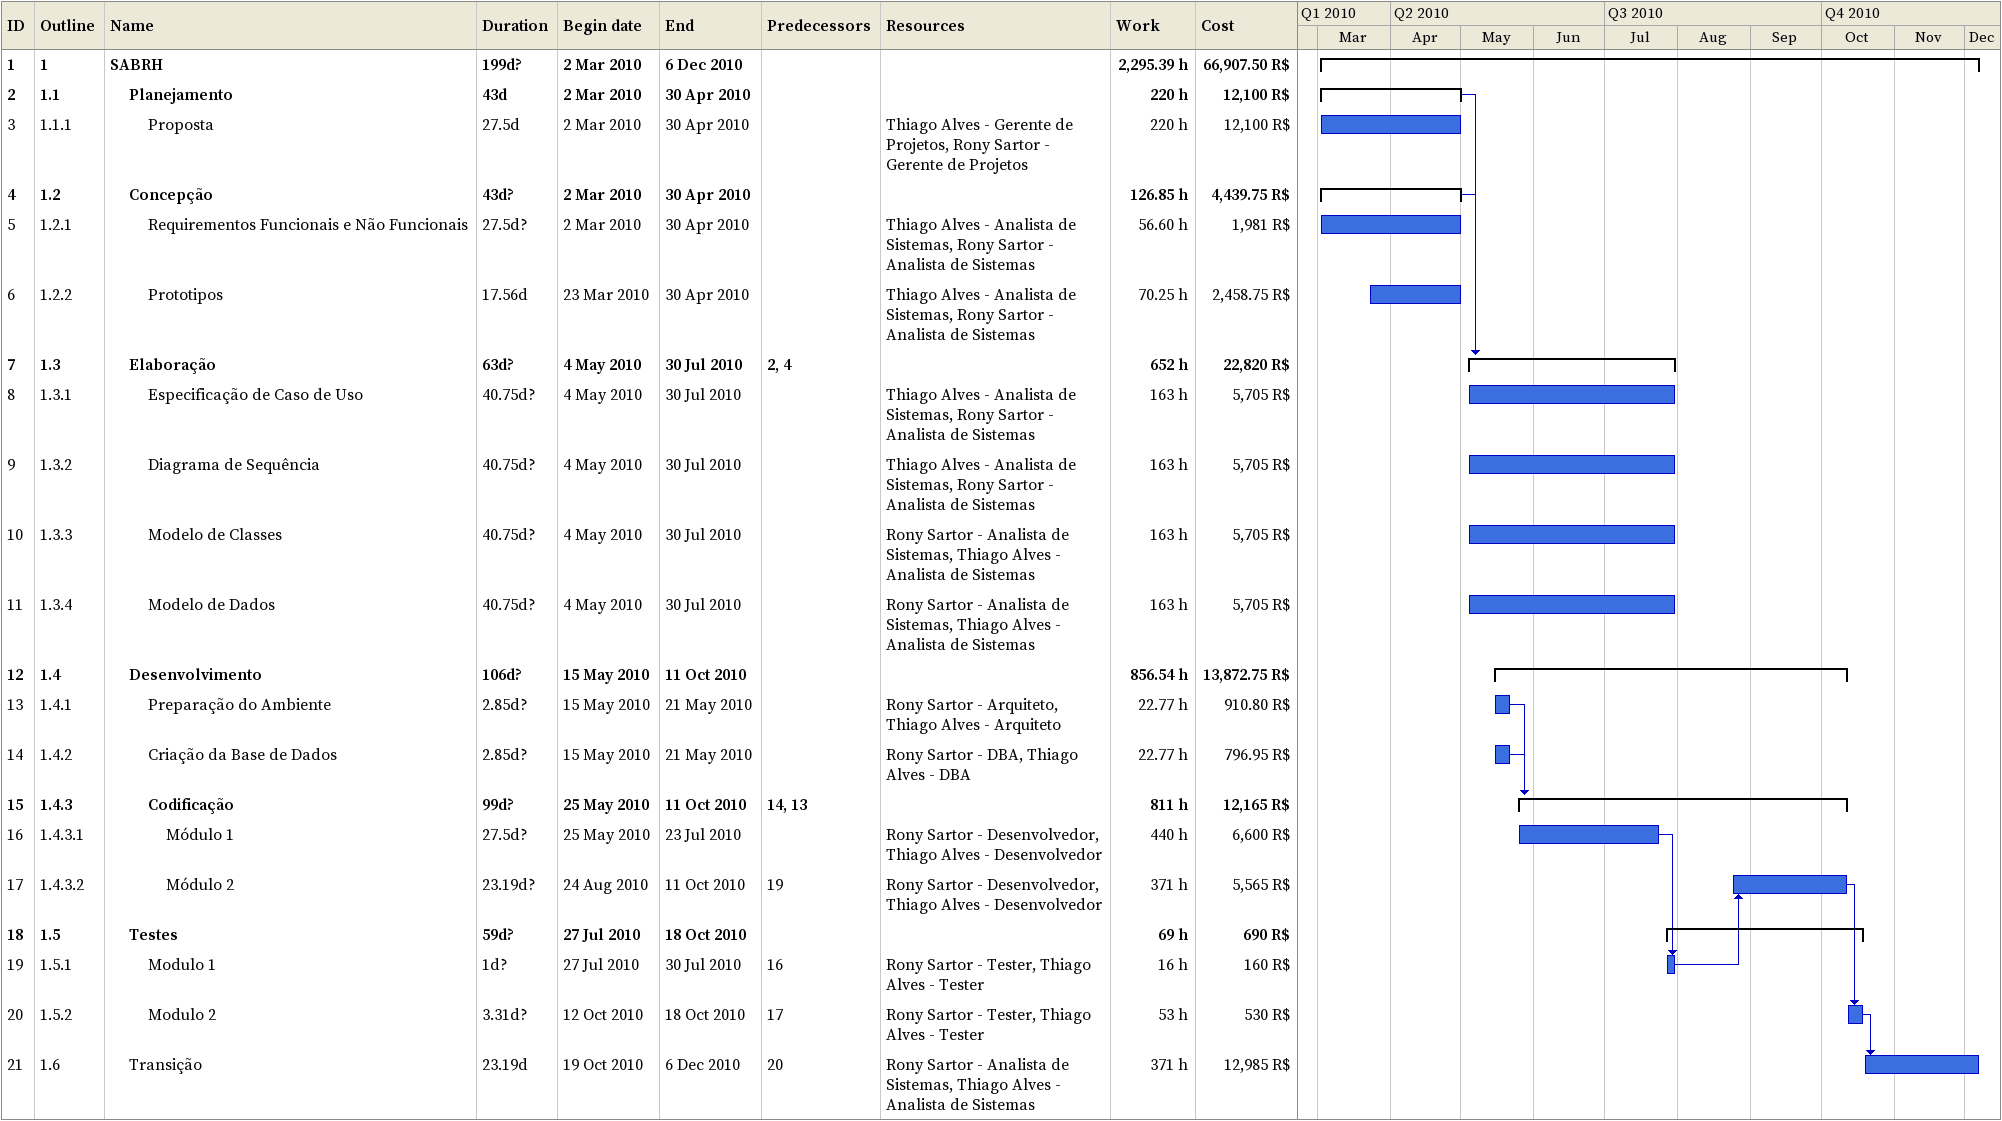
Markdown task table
| ID | WBS | Task | Duration | Start | Finish | Predecessors | Resources | Work (h) | Cost (R$) |
|---|---|---|---|---|---|---|---|---|---|
| 1 | 1 | **SABRH** | 199d? | 2010-03-02 | 2010-12-06 |  |  | 2295.39 | 66907.50 |
| 2 | 1.1 | **Planejamento** | 43d | 2010-03-02 | 2010-04-30 |  |  | 220 | 12100 |
| 3 | 1.1.1 | Proposta | 27.5d | 2010-03-02 | 2010-04-30 |  | Thiago Alves - Gerente de Projetos, Rony Sartor - Gerente de Projetos | 220 | 12100 |
| 4 | 1.2 | **Concepção** | 43d? | 2010-03-02 | 2010-04-30 |  |  | 126.85 | 4439.75 |
| 5 | 1.2.1 | Requirementos Funcionais e Não Funcionais | 27.5d? | 2010-03-02 | 2010-04-30 |  | Thiago Alves - Analista de Sistemas, Rony Sartor - Analista de Sistemas | 56.60 | 1981 |
| 6 | 1.2.2 | Prototipos | 17.56d | 2010-03-23 | 2010-04-30 |  | Thiago Alves - Analista de Sistemas, Rony Sartor - Analista de Sistemas | 70.25 | 2458.75 |
| 7 | 1.3 | **Elaboração** | 63d? | 2010-05-04 | 2010-07-30 | 2, 4 |  | 652 | 22820 |
| 8 | 1.3.1 | Especificação de Caso de Uso | 40.75d? | 2010-05-04 | 2010-07-30 |  | Thiago Alves - Analista de Sistemas, Rony Sartor - Analista de Sistemas | 163 | 5705 |
| 9 | 1.3.2 | Diagrama de Sequência | 40.75d? | 2010-05-04 | 2010-07-30 |  | Thiago Alves - Analista de Sistemas, Rony Sartor - Analista de Sistemas | 163 | 5705 |
| 10 | 1.3.3 | Modelo de Classes | 40.75d? | 2010-05-04 | 2010-07-30 |  | Rony Sartor - Analista de Sistemas, Thiago Alves - Analista de Sistemas | 163 | 5705 |
| 11 | 1.3.4 | Modelo de Dados | 40.75d? | 2010-05-04 | 2010-07-30 |  | Rony Sartor - Analista de Sistemas, Thiago Alves - Analista de Sistemas | 163 | 5705 |
| 12 | 1.4 | **Desenvolvimento** | 106d? | 2010-05-15 | 2010-10-11 |  |  | 856.54 | 13872.75 |
| 13 | 1.4.1 | Preparação do Ambiente | 2.85d? | 2010-05-15 | 2010-05-21 |  | Rony Sartor - Arquiteto, Thiago Alves - Arquiteto | 22.77 | 910.80 |
| 14 | 1.4.2 | Criação da Base de Dados | 2.85d? | 2010-05-15 | 2010-05-21 |  | Rony Sartor - DBA, Thiago Alves - DBA | 22.77 | 796.95 |
| 15 | 1.4.3 | **Codificação** | 99d? | 2010-05-25 | 2010-10-11 | 14, 13 |  | 811 | 12165 |
| 16 | 1.4.3.1 | Módulo 1 | 27.5d? | 2010-05-25 | 2010-07-23 |  | Rony Sartor - Desenvolvedor, Thiago Alves - Desenvolvedor | 440 | 6600 |
| 17 | 1.4.3.2 | Módulo 2 | 23.19d? | 2010-08-24 | 2010-10-11 | 19 | Rony Sartor - Desenvolvedor, Thiago Alves - Desenvolvedor | 371 | 5565 |
| 18 | 1.5 | **Testes** | 59d? | 2010-07-27 | 2010-10-18 |  |  | 69 | 690 |
| 19 | 1.5.1 | Modulo 1 | 1d? | 2010-07-27 | 2010-07-30 | 16 | Rony Sartor - Tester, Thiago Alves - Tester | 16 | 160 |
| 20 | 1.5.2 | Modulo 2 | 3.31d? | 2010-10-12 | 2010-10-18 | 17 | Rony Sartor - Tester, Thiago Alves - Tester | 53 | 530 |
| 21 | 1.6 | Transição | 23.19d | 2010-10-19 | 2010-12-06 | 20 | Rony Sartor - Analista de Sistemas, Thiago Alves - Analista de Sistemas | 371 | 12985 |
